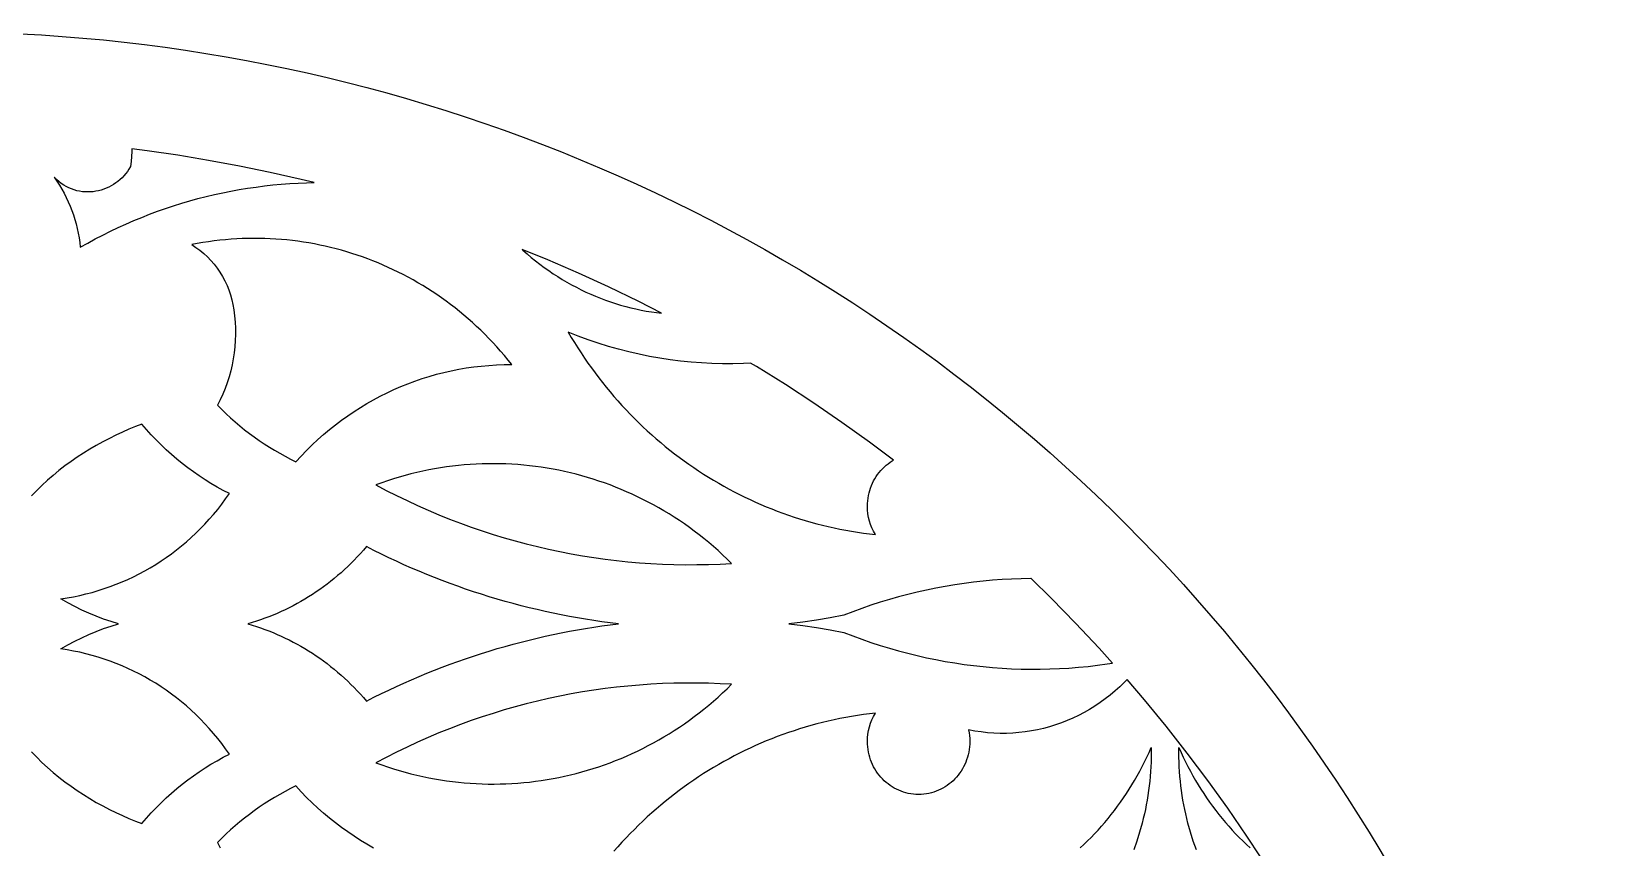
# Model space of a CAD drawing. Extents: x -1429 to -724, y 80 to 630.
# Drawn here: x -1072.3 to -996.8, y 398.4 to 437.2 of the extents above; entities that cross this region are included whole.
import ezdxf

# ---------------------------------------------------------------- set-up
doc = ezdxf.new("R2010")
doc.units = 0
doc.layers.add('LAYER_1', color=18, linetype='CONTINUOUS')

msp = doc.modelspace()

# ---------------------------------------------------------------- linework, layer by layer
at = {"layer": 'LAYER_1'}
msp.add_lwpolyline([(-1156.799, 357.173, -0.414214), (-1076.799, 437.173, -0.414214), (-996.799, 357.173, -0.414214), (-1076.799, 277.173, -0.414214)], format="xyb", close=True, dxfattribs=at)
for points in [[(-1067.542, 431.47), (-1067.556, 431.232), (-1067.579, 430.994), (-1067.61, 430.757), (-1067.678, 430.641), (-1067.752, 430.53), (-1067.831, 430.424), (-1067.916, 430.323), (-1068.006, 430.228), (-1068.101, 430.138), (-1068.201, 430.054), (-1068.305, 429.976), (-1068.413, 429.904), (-1068.524, 429.839), (-1068.639, 429.779), (-1068.756, 429.726), (-1068.876, 429.68), (-1068.999, 429.64), (-1069.123, 429.607), (-1069.25, 429.581), (-1069.377, 429.563), (-1069.506, 429.551), (-1069.635, 429.548), (-1069.765, 429.552), (-1069.895, 429.563), (-1070.025, 429.583), (-1070.154, 429.61), (-1070.282, 429.646), (-1070.409, 429.691), (-1070.535, 429.743), (-1070.659, 429.805), (-1070.781, 429.875), (-1070.9, 429.954), (-1071.017, 430.042), (-1071.13, 430.14), (-1071.24, 430.247), (-1071.111, 430.063), (-1070.989, 429.875), (-1070.873, 429.683), (-1070.763, 429.488), (-1070.661, 429.289), (-1070.565, 429.086), (-1070.476, 428.88), (-1070.394, 428.672), (-1070.319, 428.46), (-1070.251, 428.246), (-1070.19, 428.029), (-1070.136, 427.811), (-1070.09, 427.59), (-1070.051, 427.367), (-1070.02, 427.143), (-1069.996, 426.917), (-1069.64, 427.118), (-1069.281, 427.312), (-1068.919, 427.5), (-1068.555, 427.681), (-1068.187, 427.856), (-1067.818, 428.023), (-1067.446, 428.185), (-1067.071, 428.339), (-1066.695, 428.487), (-1066.316, 428.628), (-1065.935, 428.762), (-1065.552, 428.889), (-1065.167, 429.01), (-1064.78, 429.124), (-1064.392, 429.231), (-1064.002, 429.331), (-1063.61, 429.424), (-1063.217, 429.51), (-1062.822, 429.589), (-1062.426, 429.661), (-1062.029, 429.727), (-1061.63, 429.785), (-1061.231, 429.836), (-1060.83, 429.881), (-1060.429, 429.918), (-1060.027, 429.948), (-1059.624, 429.971), (-1059.22, 429.987), (-1058.867, 429.994), (-1059.477, 430.145), (-1060.949, 430.479), (-1062.418, 430.782), (-1063.884, 431.053), (-1065.347, 431.294), (-1066.804, 431.504), (-1067.539, 431.596)], [(-1062.016, 427.338), (-1062.283, 427.33), (-1062.551, 427.317), (-1062.818, 427.3), (-1063.086, 427.278), (-1063.354, 427.251), (-1063.622, 427.219), (-1063.889, 427.182), (-1064.157, 427.141), (-1064.425, 427.094), (-1064.692, 427.043), (-1064.492, 426.914), (-1064.3, 426.774), (-1064.117, 426.624), (-1063.943, 426.464), (-1063.778, 426.294), (-1063.624, 426.115), (-1063.479, 425.928), (-1063.345, 425.734), (-1063.222, 425.531), (-1063.11, 425.322), (-1063.009, 425.106), (-1062.92, 424.884), (-1062.843, 424.657), (-1062.779, 424.424), (-1062.726, 424.187), (-1062.687, 423.946), (-1062.649, 423.652), (-1062.623, 423.358), (-1062.609, 423.063), (-1062.606, 422.769), (-1062.615, 422.476), (-1062.636, 422.184), (-1062.668, 421.892), (-1062.712, 421.603), (-1062.767, 421.316), (-1062.834, 421.031), (-1062.912, 420.749), (-1063.001, 420.471), (-1063.102, 420.196), (-1063.213, 419.924), (-1063.336, 419.658), (-1063.469, 419.396), (-1063.263, 419.191), (-1063.052, 418.991), (-1062.838, 418.795), (-1062.62, 418.605), (-1062.398, 418.419), (-1062.173, 418.238), (-1061.944, 418.062), (-1061.711, 417.891), (-1061.475, 417.725), (-1061.236, 417.564), (-1060.994, 417.409), (-1060.748, 417.258), (-1060.499, 417.113), (-1060.248, 416.974), (-1059.993, 416.839), (-1059.735, 416.71), (-1059.484, 416.985), (-1059.227, 417.252), (-1058.964, 417.511), (-1058.694, 417.763), (-1058.419, 418.006), (-1058.139, 418.242), (-1057.853, 418.47), (-1057.562, 418.689), (-1057.266, 418.901), (-1056.965, 419.104), (-1056.66, 419.299), (-1056.35, 419.485), (-1056.035, 419.663), (-1055.717, 419.833), (-1055.394, 419.993), (-1055.068, 420.146), (-1054.738, 420.289), (-1054.404, 420.424), (-1054.067, 420.549), (-1053.727, 420.666), (-1053.384, 420.773), (-1053.038, 420.872), (-1052.689, 420.961), (-1052.338, 421.041), (-1051.985, 421.112), (-1051.629, 421.173), (-1051.271, 421.224), (-1050.912, 421.266), (-1050.55, 421.299), (-1050.188, 421.321), (-1049.824, 421.334), (-1049.458, 421.337), (-1049.632, 421.553), (-1049.81, 421.766), (-1049.99, 421.976), (-1050.173, 422.181), (-1050.359, 422.383), (-1050.548, 422.581), (-1050.74, 422.776), (-1050.935, 422.966), (-1051.133, 423.153), (-1051.333, 423.336), (-1051.536, 423.516), (-1051.741, 423.691), (-1051.949, 423.863), (-1052.16, 424.031), (-1052.373, 424.195), (-1052.588, 424.355), (-1052.806, 424.511), (-1053.026, 424.663), (-1053.248, 424.811), (-1053.473, 424.955), (-1053.699, 425.095), (-1053.928, 425.231), (-1054.158, 425.363), (-1054.391, 425.491), (-1054.625, 425.615), (-1054.862, 425.735), (-1055.1, 425.85), (-1055.34, 425.962), (-1055.581, 426.069), (-1055.824, 426.172), (-1056.069, 426.271), (-1056.315, 426.366), (-1056.563, 426.456), (-1056.813, 426.542), (-1057.063, 426.624), (-1057.315, 426.702), (-1057.568, 426.775), (-1057.823, 426.844), (-1058.078, 426.908), (-1058.335, 426.968), (-1058.593, 427.024), (-1058.852, 427.075), (-1059.111, 427.122), (-1059.372, 427.165), (-1059.634, 427.203), (-1059.896, 427.236), (-1060.159, 427.265), (-1060.423, 427.289), (-1060.687, 427.309), (-1060.952, 427.324), (-1061.217, 427.334), (-1061.483, 427.34), (-1061.75, 427.342)], [(-1048.925, 426.781), (-1048.729, 426.605), (-1048.529, 426.435), (-1048.326, 426.27), (-1048.121, 426.11), (-1047.913, 425.955), (-1047.702, 425.805), (-1047.488, 425.659), (-1047.273, 425.52), (-1047.054, 425.385), (-1046.834, 425.255), (-1046.611, 425.13), (-1046.386, 425.011), (-1046.159, 424.896), (-1045.93, 424.787), (-1045.699, 424.683), (-1045.466, 424.584), (-1045.231, 424.49), (-1044.995, 424.402), (-1044.758, 424.319), (-1044.519, 424.241), (-1044.278, 424.168), (-1044.036, 424.1), (-1043.794, 424.038), (-1043.549, 423.981), (-1043.304, 423.93), (-1043.058, 423.883), (-1042.811, 423.842), (-1042.564, 423.807), (-1042.326, 423.778), (-1043.419, 424.335), (-1044.849, 425.028), (-1046.289, 425.687), (-1047.737, 426.314), (-1048.96, 426.813)], [(-1046.626, 422.631), (-1046.474, 422.381), (-1046.319, 422.134), (-1046.161, 421.89), (-1045.999, 421.648), (-1045.834, 421.409), (-1045.667, 421.174), (-1045.496, 420.941), (-1045.322, 420.711), (-1045.145, 420.483), (-1044.965, 420.259), (-1044.782, 420.038), (-1044.596, 419.82), (-1044.407, 419.605), (-1044.216, 419.393), (-1044.022, 419.184), (-1043.825, 418.978), (-1043.625, 418.775), (-1043.423, 418.575), (-1043.218, 418.379), (-1043.01, 418.185), (-1042.8, 417.995), (-1042.587, 417.808), (-1042.372, 417.625), (-1042.154, 417.445), (-1041.934, 417.268), (-1041.712, 417.094), (-1041.487, 416.924), (-1041.26, 416.757), (-1041.031, 416.594), (-1040.799, 416.434), (-1040.565, 416.277), (-1040.33, 416.124), (-1040.092, 415.975), (-1039.851, 415.829), (-1039.609, 415.686), (-1039.365, 415.548), (-1039.119, 415.413), (-1038.871, 415.281), (-1038.621, 415.153), (-1038.37, 415.029), (-1038.116, 414.909), (-1037.861, 414.792), (-1037.604, 414.679), (-1037.345, 414.57), (-1037.084, 414.464), (-1036.822, 414.363), (-1036.559, 414.265), (-1036.294, 414.172), (-1036.027, 414.082), (-1035.759, 413.996), (-1035.489, 413.914), (-1035.218, 413.836), (-1034.946, 413.762), (-1034.672, 413.692), (-1034.397, 413.626), (-1034.121, 413.564), (-1033.843, 413.507), (-1033.564, 413.453), (-1033.285, 413.404), (-1033.004, 413.359), (-1032.722, 413.318), (-1032.439, 413.281), (-1032.155, 413.248), (-1032.241, 413.401), (-1032.317, 413.56), (-1032.382, 413.724), (-1032.435, 413.892), (-1032.477, 414.064), (-1032.507, 414.239), (-1032.525, 414.416), (-1032.531, 414.595), (-1032.528, 414.725), (-1032.519, 414.853), (-1032.503, 414.979), (-1032.482, 415.103), (-1032.455, 415.225), (-1032.422, 415.345), (-1032.384, 415.462), (-1032.34, 415.577), (-1032.291, 415.688), (-1032.237, 415.797), (-1032.179, 415.903), (-1032.116, 416.005), (-1032.048, 416.104), (-1031.975, 416.199), (-1031.899, 416.29), (-1031.818, 416.378), (-1031.734, 416.461), (-1031.645, 416.541), (-1031.553, 416.616), (-1031.458, 416.686), (-1031.359, 416.751), (-1031.295, 416.79), (-1032.426, 417.638), (-1033.746, 418.585), (-1035.083, 419.501), (-1036.437, 420.387), (-1037.807, 421.24), (-1038.093, 421.41), (-1038.437, 421.392), (-1038.935, 421.377), (-1039.434, 421.376), (-1039.932, 421.387), (-1040.43, 421.411), (-1040.928, 421.448), (-1041.424, 421.497), (-1041.92, 421.56), (-1042.415, 421.635), (-1042.908, 421.722), (-1043.4, 421.823), (-1043.889, 421.936), (-1044.377, 422.062), (-1044.862, 422.201), (-1045.345, 422.352), (-1045.824, 422.517), (-1046.301, 422.694), (-1046.774, 422.884)], [(-1050.584, 416.618), (-1050.867, 416.612), (-1051.15, 416.6), (-1051.433, 416.583), (-1051.717, 416.561), (-1052, 416.534), (-1052.283, 416.502), (-1052.566, 416.465), (-1052.848, 416.423), (-1053.13, 416.375), (-1053.412, 416.322), (-1053.694, 416.264), (-1053.975, 416.201), (-1054.255, 416.132), (-1054.535, 416.058), (-1054.814, 415.979), (-1055.092, 415.895), (-1055.369, 415.805), (-1055.646, 415.71), (-1055.921, 415.61), (-1055.431, 415.351), (-1054.937, 415.101), (-1054.44, 414.86), (-1053.939, 414.627), (-1053.435, 414.404), (-1052.927, 414.19), (-1052.417, 413.985), (-1051.904, 413.789), (-1051.387, 413.602), (-1050.869, 413.424), (-1050.347, 413.256), (-1049.823, 413.096), (-1049.297, 412.946), (-1048.768, 412.805), (-1048.238, 412.673), (-1047.705, 412.551), (-1047.17, 412.438), (-1046.634, 412.334), (-1046.095, 412.239), (-1045.556, 412.154), (-1045.014, 412.079), (-1044.472, 412.012), (-1043.928, 411.956), (-1043.383, 411.908), (-1042.837, 411.87), (-1042.291, 411.842), (-1041.743, 411.823), (-1041.195, 411.814), (-1040.646, 411.815), (-1040.097, 411.825), (-1039.548, 411.845), (-1038.998, 411.874), (-1039.21, 412.082), (-1039.425, 412.286), (-1039.643, 412.485), (-1039.864, 412.679), (-1040.087, 412.869), (-1040.314, 413.055), (-1040.543, 413.236), (-1040.774, 413.412), (-1041.008, 413.584), (-1041.245, 413.751), (-1041.484, 413.914), (-1041.725, 414.072), (-1041.969, 414.226), (-1042.214, 414.374), (-1042.462, 414.519), (-1042.712, 414.658), (-1042.964, 414.793), (-1043.218, 414.923), (-1043.474, 415.049), (-1043.732, 415.17), (-1043.991, 415.286), (-1044.253, 415.397), (-1044.515, 415.504), (-1044.78, 415.606), (-1045.046, 415.703), (-1045.313, 415.795), (-1045.582, 415.882), (-1045.852, 415.965), (-1046.123, 416.043), (-1046.396, 416.116), (-1046.669, 416.184), (-1046.944, 416.247), (-1047.22, 416.305), (-1047.496, 416.359), (-1047.774, 416.407), (-1048.052, 416.451), (-1048.331, 416.489), (-1048.611, 416.523), (-1048.892, 416.552), (-1049.173, 416.575), (-1049.454, 416.594), (-1049.736, 416.608), (-1050.018, 416.616), (-1050.301, 416.62)], [(-1056.516, 412.508), (-1056.661, 412.345), (-1056.809, 412.185), (-1056.959, 412.028), (-1057.112, 411.875), (-1057.267, 411.724), (-1057.425, 411.577), (-1057.585, 411.433), (-1057.747, 411.292), (-1057.912, 411.155), (-1058.079, 411.02), (-1058.248, 410.889), (-1058.419, 410.762), (-1058.593, 410.637), (-1058.768, 410.516), (-1058.946, 410.399), (-1059.125, 410.284), (-1059.307, 410.174), (-1059.49, 410.066), (-1059.675, 409.962), (-1059.862, 409.862), (-1060.05, 409.765), (-1060.241, 409.672), (-1060.432, 409.583), (-1060.626, 409.497), (-1060.821, 409.414), (-1061.017, 409.336), (-1061.215, 409.261), (-1061.414, 409.189), (-1061.615, 409.122), (-1061.817, 409.058), (-1062.02, 408.998), (-1061.817, 408.937), (-1061.615, 408.873), (-1061.414, 408.806), (-1061.215, 408.734), (-1061.017, 408.659), (-1060.821, 408.581), (-1060.626, 408.498), (-1060.432, 408.412), (-1060.241, 408.323), (-1060.05, 408.23), (-1059.862, 408.133), (-1059.675, 408.033), (-1059.49, 407.929), (-1059.307, 407.822), (-1059.125, 407.711), (-1058.946, 407.597), (-1058.768, 407.479), (-1058.593, 407.358), (-1058.419, 407.234), (-1058.248, 407.106), (-1058.079, 406.975), (-1057.912, 406.84), (-1057.747, 406.703), (-1057.585, 406.562), (-1057.425, 406.418), (-1057.267, 406.271), (-1057.112, 406.12), (-1056.959, 405.967), (-1056.809, 405.81), (-1056.661, 405.65), (-1056.516, 405.487), (-1056.374, 405.321), (-1056.02, 405.502), (-1055.664, 405.678), (-1055.307, 405.85), (-1054.949, 406.018), (-1054.589, 406.181), (-1054.227, 406.341), (-1053.863, 406.496), (-1053.499, 406.647), (-1053.132, 406.794), (-1052.765, 406.937), (-1052.396, 407.076), (-1052.025, 407.21), (-1051.653, 407.34), (-1051.28, 407.466), (-1050.906, 407.588), (-1050.531, 407.705), (-1050.154, 407.819), (-1049.776, 407.927), (-1049.397, 408.032), (-1049.017, 408.132), (-1048.636, 408.228), (-1048.254, 408.32), (-1047.871, 408.407), (-1047.487, 408.49), (-1047.102, 408.569), (-1046.716, 408.643), (-1046.33, 408.713), (-1045.942, 408.779), (-1045.554, 408.84), (-1045.165, 408.897), (-1044.776, 408.949), (-1044.385, 408.998), (-1044.776, 409.046), (-1045.165, 409.098), (-1045.554, 409.155), (-1045.942, 409.216), (-1046.33, 409.282), (-1046.716, 409.352), (-1047.102, 409.426), (-1047.487, 409.505), (-1047.871, 409.588), (-1048.254, 409.675), (-1048.636, 409.767), (-1049.017, 409.863), (-1049.397, 409.963), (-1049.776, 410.068), (-1050.154, 410.177), (-1050.531, 410.29), (-1050.906, 410.407), (-1051.28, 410.529), (-1051.653, 410.655), (-1052.025, 410.785), (-1052.396, 410.919), (-1052.765, 411.058), (-1053.132, 411.201), (-1053.499, 411.348), (-1053.863, 411.499), (-1054.227, 411.654), (-1054.589, 411.814), (-1054.949, 411.977), (-1055.307, 412.145), (-1055.664, 412.317), (-1056.02, 412.493), (-1056.374, 412.674)], [(-1025.214, 411.147), (-1025.668, 411.131), (-1026.121, 411.106), (-1026.574, 411.073), (-1027.027, 411.032), (-1027.478, 410.982), (-1027.929, 410.924), (-1028.378, 410.857), (-1028.827, 410.782), (-1029.274, 410.698), (-1029.72, 410.606), (-1030.165, 410.506), (-1030.608, 410.398), (-1031.049, 410.281), (-1031.489, 410.155), (-1031.927, 410.022), (-1032.363, 409.88), (-1032.797, 409.73), (-1033.228, 409.571), (-1033.658, 409.404), (-1034.308, 409.284), (-1034.96, 409.175), (-1035.613, 409.08), (-1036.268, 408.998), (-1035.613, 408.915), (-1034.96, 408.82), (-1034.308, 408.712), (-1033.658, 408.591), (-1033.228, 408.424), (-1032.797, 408.266), (-1032.363, 408.115), (-1031.927, 407.973), (-1031.489, 407.84), (-1031.049, 407.714), (-1030.608, 407.597), (-1030.165, 407.489), (-1029.72, 407.389), (-1029.274, 407.297), (-1028.827, 407.213), (-1028.378, 407.138), (-1027.929, 407.071), (-1027.478, 407.013), (-1027.027, 406.963), (-1026.574, 406.922), (-1026.121, 406.889), (-1025.668, 406.865), (-1025.214, 406.849), (-1024.76, 406.841), (-1024.305, 406.842), (-1023.851, 406.851), (-1023.396, 406.869), (-1022.941, 406.896), (-1022.487, 406.931), (-1022.033, 406.975), (-1021.58, 407.027), (-1021.127, 407.088), (-1020.863, 407.128), (-1021.505, 407.845), (-1022.623, 409.038), (-1023.766, 410.206), (-1024.735, 411.154), (-1024.76, 411.154)], [(-1041.743, 406.172), (-1042.291, 406.153), (-1042.837, 406.125), (-1043.383, 406.087), (-1043.928, 406.04), (-1044.472, 405.983), (-1045.014, 405.917), (-1045.556, 405.841), (-1046.095, 405.756), (-1046.634, 405.661), (-1047.17, 405.557), (-1047.705, 405.444), (-1048.238, 405.322), (-1048.768, 405.19), (-1049.297, 405.049), (-1049.823, 404.899), (-1050.347, 404.739), (-1050.869, 404.571), (-1051.387, 404.393), (-1051.904, 404.206), (-1052.417, 404.01), (-1052.927, 403.805), (-1053.435, 403.591), (-1053.939, 403.368), (-1054.44, 403.136), (-1054.937, 402.894), (-1055.431, 402.644), (-1055.921, 402.385), (-1055.646, 402.285), (-1055.369, 402.19), (-1055.092, 402.1), (-1054.814, 402.016), (-1054.535, 401.937), (-1054.255, 401.863), (-1053.975, 401.794), (-1053.694, 401.731), (-1053.412, 401.673), (-1053.13, 401.62), (-1052.848, 401.573), (-1052.566, 401.53), (-1052.283, 401.493), (-1052, 401.461), (-1051.717, 401.434), (-1051.433, 401.412), (-1051.15, 401.395), (-1050.867, 401.383), (-1050.584, 401.377), (-1050.301, 401.375), (-1050.018, 401.379), (-1049.736, 401.387), (-1049.454, 401.401), (-1049.173, 401.42), (-1048.892, 401.443), (-1048.611, 401.472), (-1048.331, 401.506), (-1048.052, 401.544), (-1047.774, 401.588), (-1047.496, 401.636), (-1047.22, 401.69), (-1046.944, 401.748), (-1046.669, 401.811), (-1046.396, 401.879), (-1046.123, 401.952), (-1045.852, 402.03), (-1045.582, 402.113), (-1045.313, 402.2), (-1045.046, 402.292), (-1044.78, 402.389), (-1044.515, 402.491), (-1044.253, 402.598), (-1043.991, 402.709), (-1043.732, 402.825), (-1043.474, 402.946), (-1043.218, 403.072), (-1042.964, 403.202), (-1042.712, 403.337), (-1042.462, 403.476), (-1042.214, 403.621), (-1041.969, 403.769), (-1041.725, 403.923), (-1041.484, 404.081), (-1041.245, 404.244), (-1041.008, 404.411), (-1040.774, 404.583), (-1040.543, 404.759), (-1040.314, 404.94), (-1040.087, 405.126), (-1039.864, 405.316), (-1039.643, 405.51), (-1039.425, 405.709), (-1039.21, 405.913), (-1038.998, 406.121), (-1039.548, 406.15), (-1040.097, 406.17), (-1040.646, 406.18), (-1041.195, 406.181)]]:
    msp.add_lwpolyline(points, close=True, dxfattribs=at)
for points in [[(-1072.312, 402.912), (-1072.069, 402.656), (-1071.817, 402.407), (-1071.555, 402.166), (-1071.286, 401.931), (-1071.008, 401.704), (-1070.725, 401.484), (-1070.435, 401.272), (-1070.14, 401.068), (-1069.84, 400.872), (-1069.537, 400.684), (-1069.231, 400.504), (-1068.922, 400.333), (-1068.611, 400.17), (-1068.3, 400.016), (-1067.989, 399.871), (-1067.678, 399.736), (-1067.368, 399.609), (-1067.06, 399.493), (-1066.841, 399.749), (-1066.616, 400), (-1066.384, 400.244), (-1066.147, 400.482), (-1065.904, 400.713), (-1065.656, 400.938), (-1065.402, 401.156), (-1065.143, 401.367), (-1064.879, 401.571), (-1064.61, 401.768), (-1064.336, 401.959), (-1064.057, 402.142), (-1063.774, 402.317), (-1063.486, 402.486), (-1063.194, 402.647), (-1062.898, 402.8), (-1063.077, 403.055), (-1063.263, 403.305), (-1063.454, 403.549), (-1063.651, 403.787), (-1063.853, 404.019), (-1064.061, 404.246), (-1064.274, 404.466), (-1064.492, 404.681), (-1064.715, 404.889), (-1064.942, 405.091), (-1065.175, 405.287), (-1065.412, 405.476), (-1065.653, 405.659), (-1065.899, 405.836), (-1066.149, 406.006), (-1066.404, 406.169), (-1066.662, 406.325), (-1066.924, 406.475), (-1067.189, 406.617), (-1067.458, 406.753), (-1067.731, 406.881), (-1068.007, 407.003), (-1068.286, 407.117), (-1068.568, 407.223), (-1068.853, 407.323), (-1069.141, 407.414), (-1069.431, 407.498), (-1069.724, 407.575), (-1070.019, 407.644), (-1070.317, 407.705), (-1070.617, 407.758), (-1070.919, 407.803), (-1070.591, 407.993), (-1070.258, 408.172), (-1069.921, 408.339), (-1069.579, 408.494), (-1068.883, 408.769), (-1068.529, 408.889), (-1068.172, 408.998), (-1068.529, 409.106), (-1068.883, 409.226), (-1069.579, 409.501), (-1069.921, 409.656), (-1070.258, 409.823), (-1070.591, 410.002), (-1070.919, 410.192), (-1070.617, 410.237), (-1070.317, 410.29), (-1070.019, 410.351), (-1069.724, 410.42), (-1069.431, 410.497), (-1069.141, 410.581), (-1068.853, 410.673), (-1068.568, 410.772), (-1068.286, 410.879), (-1068.007, 410.993), (-1067.731, 411.114), (-1067.458, 411.242), (-1067.189, 411.378), (-1066.924, 411.52), (-1066.662, 411.67), (-1066.404, 411.826), (-1066.149, 411.989), (-1065.899, 412.159), (-1065.653, 412.336), (-1065.412, 412.519), (-1065.175, 412.708), (-1064.942, 412.904), (-1064.715, 413.106), (-1064.492, 413.314), (-1064.274, 413.529), (-1064.061, 413.749), (-1063.853, 413.976), (-1063.651, 414.208), (-1063.454, 414.447), (-1063.263, 414.691), (-1063.077, 414.94), (-1062.898, 415.195), (-1063.194, 415.349), (-1063.486, 415.509), (-1063.774, 415.678), (-1064.057, 415.854), (-1064.336, 416.037), (-1064.61, 416.227), (-1064.879, 416.424), (-1065.143, 416.628), (-1065.402, 416.84), (-1065.656, 417.057), (-1065.904, 417.282), (-1066.147, 417.513), (-1066.384, 417.751), (-1066.616, 417.995), (-1066.841, 418.246), (-1067.06, 418.503), (-1067.368, 418.386), (-1067.678, 418.259), (-1067.989, 418.124), (-1068.3, 417.979), (-1068.611, 417.825), (-1068.922, 417.663), (-1069.231, 417.491), (-1069.537, 417.312), (-1069.84, 417.124), (-1070.14, 416.927), (-1070.435, 416.723), (-1070.725, 416.511), (-1071.008, 416.291), (-1071.286, 416.064), (-1071.555, 415.83), (-1071.817, 415.588), (-1072.069, 415.339), (-1072.312, 415.084)], [(-1013.83, 397.908), (-1014.471, 398.889), (-1015.387, 400.226), (-1016.334, 401.546), (-1017.31, 402.847), (-1018.316, 404.128), (-1019.351, 405.389), (-1020.179, 406.354), (-1020.305, 406.222), (-1020.523, 406.009), (-1020.748, 405.805), (-1020.98, 405.61), (-1021.217, 405.425), (-1021.46, 405.248), (-1021.709, 405.081), (-1021.963, 404.924), (-1022.221, 404.777), (-1022.485, 404.639), (-1022.753, 404.511), (-1023.025, 404.393), (-1023.301, 404.285), (-1023.581, 404.187), (-1023.864, 404.1), (-1024.15, 404.023), (-1024.438, 403.956), (-1024.73, 403.9), (-1025.023, 403.856), (-1025.319, 403.821), (-1025.616, 403.798), (-1025.915, 403.786), (-1026.215, 403.786), (-1026.516, 403.796), (-1026.817, 403.818), (-1027.119, 403.852), (-1027.421, 403.897), (-1027.722, 403.954), (-1027.696, 403.82), (-1027.678, 403.682), (-1027.666, 403.542), (-1027.662, 403.4), (-1027.666, 403.27), (-1027.675, 403.142), (-1027.69, 403.016), (-1027.712, 402.892), (-1027.739, 402.77), (-1027.772, 402.65), (-1027.81, 402.533), (-1027.854, 402.418), (-1027.902, 402.307), (-1027.956, 402.198), (-1028.015, 402.092), (-1028.078, 401.99), (-1028.146, 401.891), (-1028.218, 401.796), (-1028.295, 401.705), (-1028.375, 401.617), (-1028.46, 401.534), (-1028.548, 401.454), (-1028.64, 401.38), (-1028.736, 401.309), (-1028.834, 401.244), (-1028.936, 401.183), (-1029.041, 401.127), (-1029.149, 401.077), (-1029.26, 401.032), (-1029.373, 400.992), (-1029.488, 400.958), (-1029.606, 400.93), (-1029.726, 400.908), (-1029.848, 400.892), (-1029.972, 400.882), (-1030.097, 400.879), (-1030.222, 400.882), (-1030.346, 400.892), (-1030.468, 400.908), (-1030.587, 400.93), (-1030.705, 400.958), (-1030.821, 400.992), (-1030.934, 401.032), (-1031.044, 401.077), (-1031.152, 401.127), (-1031.257, 401.183), (-1031.359, 401.244), (-1031.458, 401.309), (-1031.553, 401.38), (-1031.645, 401.454), (-1031.734, 401.534), (-1031.818, 401.617), (-1031.899, 401.705), (-1031.975, 401.796), (-1032.048, 401.891), (-1032.116, 401.99), (-1032.179, 402.092), (-1032.237, 402.198), (-1032.291, 402.307), (-1032.34, 402.418), (-1032.384, 402.533), (-1032.422, 402.65), (-1032.455, 402.77), (-1032.482, 402.892), (-1032.503, 403.016), (-1032.519, 403.142), (-1032.528, 403.27), (-1032.531, 403.4), (-1032.525, 403.579), (-1032.507, 403.756), (-1032.477, 403.931), (-1032.435, 404.103), (-1032.382, 404.271), (-1032.317, 404.435), (-1032.241, 404.594), (-1032.155, 404.747), (-1032.439, 404.714), (-1032.722, 404.677), (-1033.004, 404.636), (-1033.285, 404.591), (-1033.564, 404.542), (-1033.843, 404.488), (-1034.121, 404.431), (-1034.397, 404.369), (-1034.672, 404.303), (-1034.946, 404.233), (-1035.218, 404.159), (-1035.489, 404.081), (-1035.759, 403.999), (-1036.027, 403.913), (-1036.294, 403.824), (-1036.559, 403.73), (-1036.822, 403.632), (-1037.084, 403.531), (-1037.345, 403.425), (-1037.604, 403.316), (-1037.861, 403.203), (-1038.116, 403.086), (-1038.37, 402.966), (-1038.621, 402.842), (-1038.871, 402.714), (-1039.119, 402.583), (-1039.365, 402.447), (-1039.609, 402.309), (-1039.851, 402.166), (-1040.092, 402.02), (-1040.33, 401.871), (-1040.565, 401.718), (-1040.799, 401.561), (-1041.031, 401.401), (-1041.26, 401.238), (-1041.487, 401.071), (-1041.712, 400.901), (-1041.934, 400.727), (-1042.154, 400.55), (-1042.372, 400.37), (-1042.587, 400.187), (-1042.8, 400), (-1043.01, 399.81), (-1043.218, 399.616), (-1043.423, 399.42), (-1043.625, 399.22), (-1043.825, 399.018), (-1044.022, 398.812), (-1044.216, 398.603), (-1044.407, 398.39), (-1044.596, 398.175)], [(-1022.413, 398.336), (-1022.236, 398.5), (-1022.063, 398.667), (-1021.892, 398.838), (-1021.724, 399.011), (-1021.558, 399.188), (-1021.396, 399.368), (-1021.237, 399.552), (-1021.08, 399.738), (-1020.927, 399.927), (-1020.777, 400.12), (-1020.63, 400.315), (-1020.486, 400.514), (-1020.345, 400.715), (-1020.208, 400.919), (-1020.074, 401.126), (-1019.943, 401.336), (-1019.816, 401.549), (-1019.692, 401.765), (-1019.572, 401.983), (-1019.455, 402.204), (-1019.342, 402.428), (-1019.233, 402.654), (-1019.127, 402.883), (-1019.025, 403.115), (-1019.024, 402.884), (-1019.026, 402.654), (-1019.032, 402.424), (-1019.042, 402.195), (-1019.056, 401.967), (-1019.074, 401.739), (-1019.095, 401.512), (-1019.121, 401.286), (-1019.15, 401.062), (-1019.183, 400.838), (-1019.22, 400.615), (-1019.26, 400.393), (-1019.304, 400.172), (-1019.351, 399.952), (-1019.403, 399.733), (-1019.457, 399.516), (-1019.578, 399.085), (-1019.712, 398.659), (-1019.86, 398.24)], [(-1016.875, 398.24), (-1017.023, 398.659), (-1017.158, 399.085), (-1017.278, 399.516), (-1017.333, 399.733), (-1017.384, 399.952), (-1017.432, 400.172), (-1017.476, 400.393), (-1017.516, 400.615), (-1017.552, 400.838), (-1017.585, 401.062), (-1017.614, 401.286), (-1017.64, 401.512), (-1017.661, 401.739), (-1017.679, 401.967), (-1017.693, 402.195), (-1017.703, 402.424), (-1017.709, 402.654), (-1017.712, 402.884), (-1017.71, 403.115), (-1017.608, 402.883), (-1017.503, 402.654), (-1017.393, 402.428), (-1017.28, 402.204), (-1017.164, 401.983), (-1017.043, 401.765), (-1016.92, 401.549), (-1016.792, 401.336), (-1016.662, 401.126), (-1016.528, 400.919), (-1016.39, 400.715), (-1016.25, 400.514), (-1016.106, 400.315), (-1015.959, 400.12), (-1015.808, 399.927), (-1015.655, 399.738), (-1015.499, 399.552), (-1015.339, 399.368), (-1015.177, 399.188), (-1015.012, 399.011), (-1014.844, 398.838), (-1014.673, 398.667), (-1014.499, 398.5), (-1014.323, 398.336)], [(-1056.035, 398.332), (-1056.35, 398.51), (-1056.66, 398.696), (-1056.965, 398.891), (-1057.266, 399.095), (-1057.562, 399.306), (-1057.853, 399.526), (-1058.139, 399.753), (-1058.419, 399.989), (-1058.694, 400.232), (-1058.964, 400.484), (-1059.227, 400.743), (-1059.484, 401.01), (-1059.735, 401.285), (-1059.993, 401.156), (-1060.248, 401.022), (-1060.499, 400.882), (-1060.748, 400.737), (-1060.994, 400.586), (-1061.236, 400.431), (-1061.475, 400.27), (-1061.711, 400.104), (-1061.944, 399.933), (-1062.173, 399.757), (-1062.398, 399.576), (-1062.62, 399.391), (-1062.838, 399.2), (-1063.052, 399.004), (-1063.263, 398.804), (-1063.469, 398.599), (-1063.336, 398.337)]]:
    msp.add_lwpolyline(points, dxfattribs=at)

doc.saveas('drawing.dxf')
